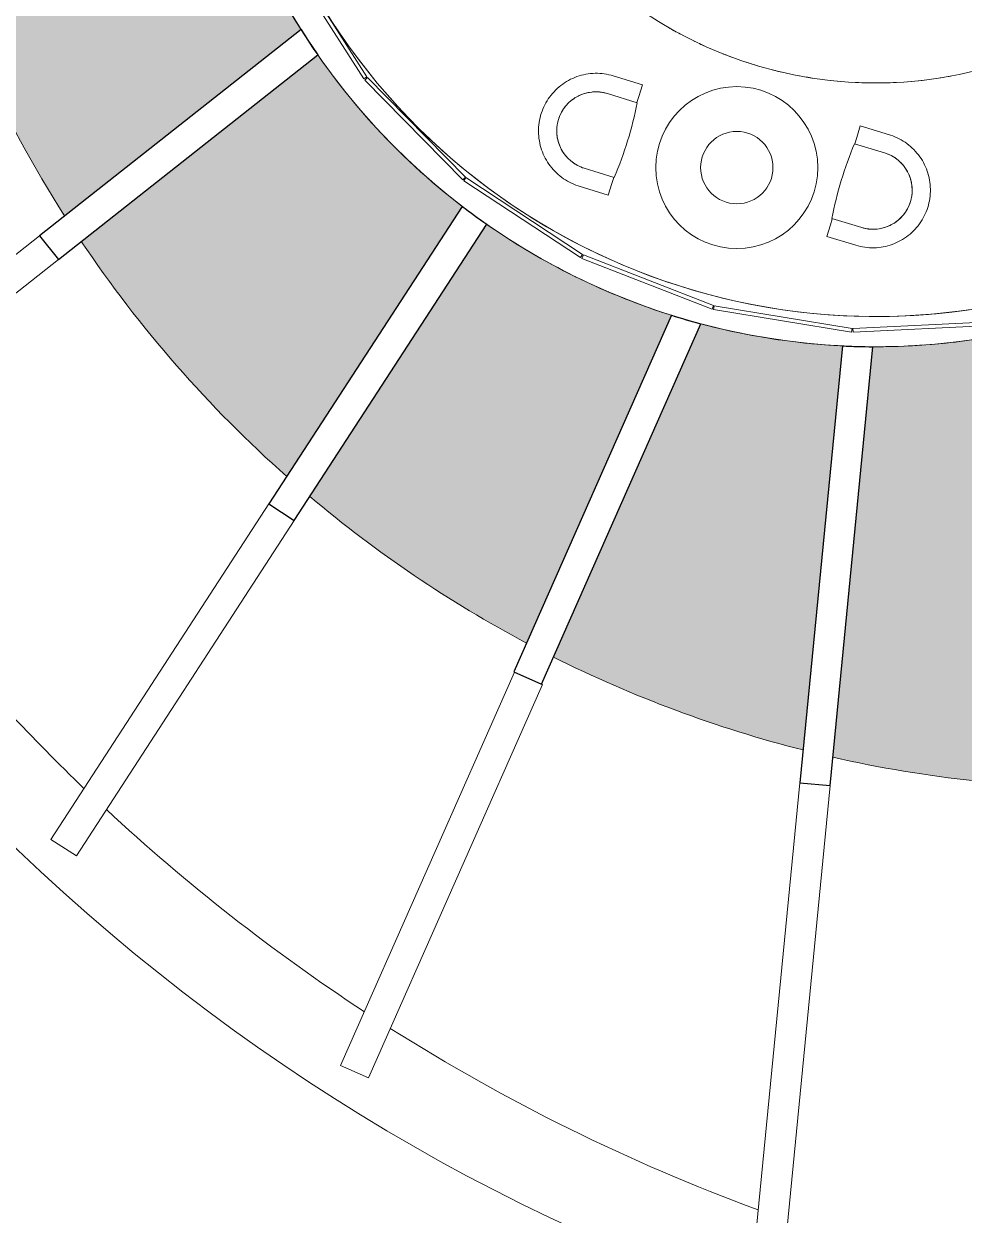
# Model space of a CAD drawing. Header units: metres. Extents: x -217 to -108, y -304 to -188.
# Drawn here: x -165.71 to -159.52, y -249.33 to -241.48 of the extents above; entities that cross this region are included whole.
import ezdxf

# ---------------------------------------------------------------- set-up
doc = ezdxf.new("R2010")
doc.units = ezdxf.units.M
for name, color, linetype, lineweight in [('A-FLOR', 192, 'Continuous', 9), ('A-FLOR-PATT', 8, 'Continuous', 9), ('A-GLAZ-CURT', 52, 'Continuous', 9), ('A-WALL', 113, 'Continuous', 9), ('I-FURN', 30, 'Continuous', 9), ('I-WALL', 2, 'Continuous', 9)]:
    doc.layers.add(name, color=color, linetype=linetype, lineweight=lineweight)

# ---------------------------------------------------------------- blocks, each defined once
blk = doc.blocks.new('Panel de sistema - Acristalado-456909-Nivel 3')
at = {"layer": 'A-GLAZ-CURT', "lineweight": 18}
for p, q in [((0.46, 0.0495), (-0.46, 0.0495)), ((-0.46, 0.0495), (-0.46, 0.0245)), ((-0.46, 0.0245), (0.46, 0.0245)), ((0.46, 0.0245), (0.46, 0.0495))]:
    blk.add_line(p, q, dxfattribs=at)
blk = doc.blocks.new('Panel de sistema - Acristalado-456907-Nivel 3')
at = {"layer": 'A-GLAZ-CURT', "lineweight": 18}
for p, q in [((0.4601, 0.0495), (-0.4601, 0.0495)), ((-0.4601, 0.0495), (-0.4601, 0.0245)), ((-0.4601, 0.0245), (0.4601, 0.0245)), ((0.4601, 0.0245), (0.4601, 0.0495))]:
    blk.add_line(p, q, dxfattribs=at)
blk = doc.blocks.new('Fauteuil - Fauteuil-521295-Nivel 3')
at = {"layer": 'I-FURN'}
for p, q in [((-0.3805, 0.1), (-0.3805, -0.1)), ((-0.2576, 0.103), (-0.2576, -0.103)), ((0.2576, -0.103), (0.2576, 0.103)), ((0.3805, -0.1), (0.3805, 0.1)), ((-0.3002, -0.1), (-0.3805, -0.1)), ((-0.2576, -0.1), (-0.3002, -0.1)), ((0.3002, -0.1), (0.2576, -0.1)), ((0.3805, -0.1), (0.3002, -0.1))]:
    blk.add_line(p, q, dxfattribs=at)
at = {"layer": 'I-FURN', "flags": 128}
blk.add_lwpolyline([(0.3805, 0.1), (0.3802, 0.1152), (0.3792, 0.1304), (0.3777, 0.1455), (0.3756, 0.1606), (0.3729, 0.1756), (0.3696, 0.1904), (0.3656, 0.2051), (0.3612, 0.2197), (0.3561, 0.234), (0.3504, 0.2482), (0.3442, 0.2621), (0.3375, 0.2757), (0.3302, 0.289), (0.3224, 0.3021), (0.314, 0.3148), (0.3052, 0.3272), (0.2958, 0.3392), (0.286, 0.3509), (0.2758, 0.3621), (0.2651, 0.3729), (0.2539, 0.3833), (0.2424, 0.3932), (0.2305, 0.4027), (0.2182, 0.4117), (0.2056, 0.4201), (0.1926, 0.4281), (0.1793, 0.4356), (0.1658, 0.4425), (0.1519, 0.4488), (0.1379, 0.4546), (0.1236, 0.4598), (0.1091, 0.4645), (0.0944, 0.4686), (0.0796, 0.472), (0.0647, 0.4749), (0.0496, 0.4772), (0.0345, 0.4789), (0.0193, 0.48), (0.0041, 0.4804), (-0.0111, 0.4803), (-0.0263, 0.4796), (-0.0415, 0.4782), (-0.0566, 0.4762), (-0.0716, 0.4737), (-0.0864, 0.4705), (-0.1012, 0.4668), (-0.1158, 0.4624), (-0.1302, 0.4575), (-0.1444, 0.452), (-0.1583, 0.446), (-0.172, 0.4393), (-0.1855, 0.4322), (-0.1986, 0.4245), (-0.2114, 0.4163), (-0.2239, 0.4076), (-0.236, 0.3984), (-0.2478, 0.3887), (-0.2591, 0.3786), (-0.2701, 0.368), (-0.2806, 0.357), (-0.2906, 0.3456), (-0.3002, 0.3337), (-0.3093, 0.3216), (-0.3179, 0.309), (-0.326, 0.2961), (-0.3336, 0.2829), (-0.3406, 0.2694), (-0.3472, 0.2557), (-0.3531, 0.2417), (-0.3585, 0.2275), (-0.3633, 0.213), (-0.3675, 0.1984), (-0.3712, 0.1836), (-0.3742, 0.1687), (-0.3767, 0.1537), (-0.3785, 0.1386), (-0.3797, 0.1234), (-0.3804, 0.1082), (-0.3805, 0.1)], dxfattribs=at)
at = {"layer": 'I-FURN'}
for centre, radius, start, end in [((0, 0.103), 0.2576, 360, 180), ((0, 2.4545), 2.5704, 264.24891, 275.75109)]:
    blk.add_arc(centre, radius, start, end, dxfattribs=at)
for points in [[(-0.1697, 0.2968), (-0.1572, 0.3077), (-0.1437, 0.3174), (-0.1294, 0.3257)], [(-0.126, 0.3277), (-0.1125, 0.3352), (-0.0983, 0.3416), (-0.0836, 0.3466)], [(-0.0161, 0.3601), (-0.0054, 0.3608), (0.0054, 0.3608), (0.0161, 0.3601)], [(0.0836, 0.3466), (0.0983, 0.3416), (0.1125, 0.3353), (0.126, 0.3277)], [(0.1294, 0.3257), (0.1437, 0.3174), (0.1572, 0.3077), (0.1696, 0.2968)], [(-0.2576, 0.103), (-0.2576, 0.1196), (-0.256, 0.1362), (-0.2528, 0.1526)]]:
    blk.add_open_spline(points, degree=3, dxfattribs=at)
for points, knots in [([(-0.0679, 0.3515), (-0.0603, 0.3536), (-0.0493, 0.356), (-0.0382, 0.3578), (-0.0347, 0.3583)], [-0.58438982, -0.58438982, -0.58438982, -0.58438982, -0.55555556, -0.54274598, -0.54274598, -0.54274598, -0.54274598]), ([(0.0347, 0.3583), (0.0381, 0.3578), (0.0493, 0.356), (0.0604, 0.3536), (0.0679, 0.3515)], [-0.45725405, -0.45725405, -0.45725405, -0.45725405, -0.44444444, -0.41561029, -0.41561029, -0.41561029, -0.41561029]), ([(-0.2309, 0.2173), (-0.2285, 0.222), (-0.2234, 0.2315), (-0.2177, 0.2408), (-0.2146, 0.2454)], [-0.85281777, -0.85281777, -0.85281777, -0.85281777, -0.83333333, -0.81250751, -0.81250751, -0.81250751, -0.81250751]), ([(-0.204, 0.2603), (-0.1974, 0.2688), (-0.1898, 0.2775), (-0.1816, 0.2857), (-0.181, 0.2863)], [-0.78988552, -0.78988552, -0.78988552, -0.78988552, -0.75, -0.74691992, -0.74691992, -0.74691992, -0.74691992]), ([(0.181, 0.2863), (0.1869, 0.2804), (0.1947, 0.2719), (0.202, 0.2629), (0.204, 0.2603)], [-0.25308008, -0.25308008, -0.25308008, -0.25308008, -0.22222222, -0.21011453, -0.21011453, -0.21011453, -0.21011453]), ([(0.2146, 0.2454), (0.2177, 0.2408), (0.2235, 0.2315), (0.2285, 0.2219), (0.2307, 0.2172)], [-0.18749258, -0.18749258, -0.18749258, -0.18749258, -0.16666667, -0.14718223, -0.14718223, -0.14718223, -0.14718223]), ([(-0.2492, 0.1681), (-0.2491, 0.1684), (-0.2462, 0.1795), (-0.2426, 0.1903), (-0.2384, 0.2005)], [-0.91817354, -0.91817354, -0.91817354, -0.91817354, -0.91666667, -0.87559459, -0.87559459, -0.87559459, -0.87559459]), ([(0.2384, 0.2005), (0.2398, 0.1972), (0.2438, 0.1866), (0.2476, 0.1757), (0.2496, 0.1681)], [-0.12440543, -0.12440543, -0.12440543, -0.12440543, -0.11111111, -0.08182656, -0.08182656, -0.08182656, -0.08182656]), ([(0.2528, 0.1526), (0.2531, 0.1508), (0.2561, 0.1345), (0.2576, 0.1179), (0.2576, 0.103)], [-0.06205664, -0.06205664, -0.06205664, -0.06205664, -0.05555556, 0, 0, 0, 0])]:
    blk.add_open_spline(points, degree=3, knots=knots, dxfattribs=at)
blk = doc.blocks.new('COALESSE_CIRCA_-_Round_Table_7629 - COALESSE_CIRCA_-_Round_Table_7629-1016699-Nivel 3')
at = {"layer": 'I-FURN'}
for radius, start, end in [(0.5334, 90, 270), (0.5334, 270, 90), (0.2381, 90, 270), (0.2381, 270, 90)]:
    blk.add_arc((0, 0), radius, start, end, dxfattribs=at)
blk = doc.blocks.new('Fauteuil - Fauteuil-V324-Nivel 3')
at = {"layer": 'I-FURN'}
for p, q in [((-0.3805, 0.1), (-0.3805, -0.1)), ((-0.2576, 0.103), (-0.2576, -0.103)), ((0.2576, -0.103), (0.2576, 0.103)), ((0.3805, -0.1), (0.3805, 0.1)), ((-0.3002, -0.1), (-0.3805, -0.1)), ((-0.2576, -0.1), (-0.3002, -0.1)), ((0.3002, -0.1), (0.2576, -0.1)), ((0.3805, -0.1), (0.3002, -0.1))]:
    blk.add_line(p, q, dxfattribs=at)
at = {"layer": 'I-FURN', "flags": 128}
blk.add_lwpolyline([(0.3805, 0.1), (0.3802, 0.1152), (0.3792, 0.1304), (0.3777, 0.1455), (0.3756, 0.1606), (0.3729, 0.1756), (0.3696, 0.1904), (0.3656, 0.2051), (0.3612, 0.2197), (0.3561, 0.234), (0.3504, 0.2482), (0.3442, 0.2621), (0.3375, 0.2757), (0.3302, 0.289), (0.3224, 0.3021), (0.314, 0.3148), (0.3052, 0.3272), (0.2958, 0.3392), (0.286, 0.3509), (0.2758, 0.3621), (0.2651, 0.3729), (0.2539, 0.3833), (0.2424, 0.3932), (0.2305, 0.4027), (0.2182, 0.4117), (0.2056, 0.4201), (0.1926, 0.4281), (0.1793, 0.4356), (0.1658, 0.4425), (0.1519, 0.4488), (0.1379, 0.4546), (0.1236, 0.4598), (0.1091, 0.4645), (0.0944, 0.4686), (0.0796, 0.472), (0.0647, 0.4749), (0.0496, 0.4772), (0.0345, 0.4789), (0.0193, 0.48), (0.0041, 0.4804), (-0.0111, 0.4803), (-0.0263, 0.4796), (-0.0415, 0.4782), (-0.0566, 0.4762), (-0.0716, 0.4737), (-0.0864, 0.4705), (-0.1012, 0.4668), (-0.1158, 0.4624), (-0.1302, 0.4575), (-0.1444, 0.452), (-0.1583, 0.446), (-0.172, 0.4393), (-0.1855, 0.4322), (-0.1986, 0.4245), (-0.2114, 0.4163), (-0.2239, 0.4076), (-0.236, 0.3984), (-0.2478, 0.3887), (-0.2591, 0.3786), (-0.2701, 0.368), (-0.2806, 0.357), (-0.2906, 0.3456), (-0.3002, 0.3337), (-0.3093, 0.3216), (-0.3179, 0.309), (-0.326, 0.2961), (-0.3336, 0.2829), (-0.3406, 0.2694), (-0.3472, 0.2557), (-0.3531, 0.2417), (-0.3585, 0.2275), (-0.3633, 0.213), (-0.3675, 0.1984), (-0.3712, 0.1836), (-0.3742, 0.1687), (-0.3767, 0.1537), (-0.3785, 0.1386), (-0.3797, 0.1234), (-0.3804, 0.1082), (-0.3805, 0.1)], dxfattribs=at)
at = {"layer": 'I-FURN'}
for centre, radius, start, end in [((0, 0.103), 0.2576, 360, 180), ((0, 2.4545), 2.5704, 264.24891, 275.75109)]:
    blk.add_arc(centre, radius, start, end, dxfattribs=at)
for points in [[(-0.1697, 0.2968), (-0.1572, 0.3077), (-0.1437, 0.3174), (-0.1294, 0.3257)], [(-0.126, 0.3277), (-0.1125, 0.3352), (-0.0983, 0.3416), (-0.0836, 0.3466)], [(-0.0161, 0.3601), (-0.0054, 0.3608), (0.0054, 0.3608), (0.0161, 0.3601)], [(0.0836, 0.3466), (0.0983, 0.3416), (0.1125, 0.3353), (0.126, 0.3277)], [(0.1294, 0.3257), (0.1437, 0.3174), (0.1572, 0.3077), (0.1696, 0.2968)], [(-0.2576, 0.103), (-0.2576, 0.1196), (-0.256, 0.1362), (-0.2528, 0.1526)]]:
    blk.add_open_spline(points, degree=3, dxfattribs=at)
for points, knots in [([(-0.0679, 0.3515), (-0.0603, 0.3536), (-0.0493, 0.356), (-0.0382, 0.3578), (-0.0347, 0.3583)], [-0.58438982, -0.58438982, -0.58438982, -0.58438982, -0.55555556, -0.54274598, -0.54274598, -0.54274598, -0.54274598]), ([(0.0347, 0.3583), (0.0381, 0.3578), (0.0493, 0.356), (0.0604, 0.3536), (0.0679, 0.3515)], [-0.45725405, -0.45725405, -0.45725405, -0.45725405, -0.44444444, -0.41561029, -0.41561029, -0.41561029, -0.41561029]), ([(-0.2309, 0.2173), (-0.2285, 0.222), (-0.2234, 0.2315), (-0.2177, 0.2408), (-0.2146, 0.2454)], [-0.85281777, -0.85281777, -0.85281777, -0.85281777, -0.83333333, -0.81250751, -0.81250751, -0.81250751, -0.81250751]), ([(-0.204, 0.2603), (-0.1974, 0.2688), (-0.1898, 0.2775), (-0.1816, 0.2857), (-0.181, 0.2863)], [-0.78988552, -0.78988552, -0.78988552, -0.78988552, -0.75, -0.74691992, -0.74691992, -0.74691992, -0.74691992]), ([(0.181, 0.2863), (0.1869, 0.2804), (0.1947, 0.2719), (0.202, 0.2629), (0.204, 0.2603)], [-0.25308008, -0.25308008, -0.25308008, -0.25308008, -0.22222222, -0.21011453, -0.21011453, -0.21011453, -0.21011453]), ([(0.2146, 0.2454), (0.2177, 0.2408), (0.2234, 0.2317), (0.2283, 0.2223), (0.2305, 0.2177)], [-0.18749258, -0.18749258, -0.18749258, -0.18749258, -0.16666667, -0.14784853, -0.14784853, -0.14784853, -0.14784853]), ([(-0.2492, 0.1681), (-0.2491, 0.1684), (-0.2462, 0.1795), (-0.2426, 0.1903), (-0.2384, 0.2005)], [-0.91817354, -0.91817354, -0.91817354, -0.91817354, -0.91666667, -0.87559459, -0.87559459, -0.87559459, -0.87559459]), ([(0.2384, 0.2005), (0.2398, 0.1972), (0.2438, 0.1866), (0.2476, 0.1757), (0.2496, 0.1681)], [-0.12440543, -0.12440543, -0.12440543, -0.12440543, -0.11111111, -0.08182656, -0.08182656, -0.08182656, -0.08182656]), ([(0.2528, 0.1526), (0.2531, 0.1508), (0.2561, 0.1345), (0.2576, 0.1179), (0.2576, 0.103)], [-0.06205664, -0.06205664, -0.06205664, -0.06205664, -0.05555556, 0, 0, 0, 0])]:
    blk.add_open_spline(points, degree=3, knots=knots, dxfattribs=at)

msp = doc.modelspace()

# ---------------------------------------------------------------- hatches: boundary and pattern name
at = {"layer": 'A-FLOR-PATT'}
h = msp.add_hatch(dxfattribs=at)
h.set_pattern_fill('FP_22', color=256, style=0, pattern_type=2)
h.set_pattern_definition([(0, (0, 0), (0.406, 0.102), [0.034, -0.271, 0.034, -0.271, -1.626]), (0, (0, 0), (0.406, 0.102), [-0.61, 0.034, -0.576, 0.034, -0.271, -0.711]), (0, (0, 0), (0.406, 0.102), [-1.524, 0.034, -0.17, 0.034, -0.474]), (120, (0.152, 0.051), (-0.29133459, 0.300606314), [0.034, -0.271, 0.034, -0.271, -1.626]), (120, (0.152, 0.051), (-0.29133459, 0.300606314), [-0.61, 0.034, -0.576, 0.034, -0.271, -0.711]), (120, (0.152, 0.051), (-0.29133459, 0.300606314), [-1.524, 0.034, -0.17, 0.034, -0.474]), (240, (0.203, 0.254), (-0.11466541, -0.402606314), [0.034, -0.271, 0.034, -0.271, -1.626]), (240, (0.203, 0.254), (-0.11466541, -0.402606314), [-0.61, 0.034, -0.576, 0.034, -0.271, -0.711]), (240, (0.203, 0.254), (-0.11466541, -0.402606314), [-1.524, 0.034, -0.17, 0.034, -0.474])])
h.paths.add_polyline_path([(-158.6075, -246.5198), (-158.5009, -246.5181), (-159.1906, -243.5179), (-159.1443, -243.5068), (-159.3159, -243.5421), (-159.552, -243.5778), (-159.7856, -243.6006), (-160.0278, -243.611), (-160.2223, -243.6102), (-160.1221, -243.6118), (-160.3849, -246.3149), (-160.2006, -246.3562), (-159.8851, -246.414), (-159.55, -246.4611), (-159.2483, -246.4921), (-158.9282, -246.5122), (-158.6295, -246.5193)], flags=0)
h.paths.add_polyline_path([(-158.2965, -246.5148), (-158.2867, -246.5147), (-157.9664, -246.4969), (-157.647, -246.4666), (-157.3291, -246.4236), (-157.0131, -246.3682), (-158.4081, -243.2785), (-158.6295, -243.3624), (-158.855, -243.4344), (-159.0166, -243.4778), (-158.9958, -243.4728), (-158.2965, -246.5147)], flags=0)
h.paths.add_polyline_path([(-160.5813, -246.2681), (-160.3225, -243.6064), (-160.3024, -243.6064), (-160.5155, -243.5922), (-160.7437, -243.5652), (-160.9701, -243.5266), (-161.1947, -243.4763), (-161.4105, -243.4159), (-161.3186, -243.4429), (-161.254, -243.461), (-162.2242, -245.6554), (-162.0241, -245.7538), (-161.7309, -245.8839), (-161.4226, -246.006), (-161.1302, -246.109), (-160.8237, -246.2036), (-160.6023, -246.2625)], flags=0)
h.paths.add_polyline_path([(-162.4022, -245.5634), (-161.4478, -243.4046), (-161.4478, -243.4039), (-161.6525, -243.3344), (-161.8668, -243.249), (-162.0818, -243.1498), (-162.2912, -243.0395), (-162.509, -242.9085), (-162.6642, -242.8053), (-163.8282, -244.5977), (-163.6349, -244.757), (-163.4012, -244.9362), (-163.1391, -245.1212), (-162.8699, -245.2957), (-162.5941, -245.4595), (-162.4865, -245.5178)], flags=0)
h.paths.add_polyline_path([(-163.9808, -244.4655), (-162.8258, -242.6869), (-162.7456, -242.747), (-162.6999, -242.7798), (-162.8805, -242.6442), (-163.062, -242.4923), (-163.2353, -242.331), (-163.3998, -242.1607), (-163.555, -241.982), (-163.7006, -241.7953), (-163.8329, -241.6061), (-163.7766, -241.6892), (-165.3334, -242.9176), (-165.1966, -243.117), (-165.0048, -243.3741), (-164.803, -243.6235), (-164.5915, -243.8648), (-164.3707, -244.0975), (-164.1409, -244.3213), (-164.0994, -244.3587)], flags=0)
h.paths.add_polyline_path([(-165.443, -242.7494), (-163.8873, -241.5218), (-163.8381, -241.5981), (-163.9682, -241.3873), (-164.0754, -241.1929), (-164.1785, -240.9797), (-164.2702, -240.7614), (-164.3502, -240.5384), (-164.4219, -240.2969), (-164.4618, -240.1369), (-164.4567, -240.1599), (-166.3841, -240.6784), (-166.3393, -240.8307), (-166.2367, -241.1346), (-166.1222, -241.4343), (-165.996, -241.7292), (-165.8582, -242.019), (-165.7092, -242.303), (-165.549, -242.581)], flags=0)
h.paths.add_polyline_path([(-166.4391, -240.4861), (-164.498, -239.964), (-164.4784, -240.0596), (-164.5181, -239.8487), (-164.5494, -239.6139), (-164.5683, -239.3778), (-164.5747, -239.141), (-164.5685, -238.9043), (-164.5516, -238.6863), (-164.5607, -238.7863), (-166.7162, -238.354), (-166.7134, -238.6235), (-166.6975, -238.9439), (-166.6689, -239.2635), (-166.6278, -239.5816), (-166.5742, -239.8979), (-166.5082, -240.2118)], flags=0)
h.paths.add_polyline_path([(-164.5486, -238.6595), (-164.5148, -238.4133), (-164.4707, -238.1827), (-164.4145, -237.9548), (-164.3466, -237.7304), (-164.267, -237.51), (-164.1719, -237.2856), (-164.0673, -237.0713), (-163.9617, -236.8796), (-163.8377, -236.68), (-163.7023, -236.4857), (-163.5828, -236.3313), (-163.6117, -236.367), (-165.833, -234.6931), (-165.9314, -234.8905), (-166.0632, -235.183), (-166.1833, -235.4804), (-166.2916, -235.7824), (-166.388, -236.0884), (-166.432, -236.2503), (-164.085, -237.1046), (-164.1447, -237.2265), (-164.1724, -237.2856), (-166.4829, -236.4446), (-166.5441, -236.7106), (-166.6037, -237.0258), (-166.6508, -237.3431), (-166.6854, -237.662), (-166.7074, -237.9821), (-166.7123, -238.1508), (-164.5403, -238.5864), (-164.5471, -238.6459)], flags=0)
h.paths.add_polyline_path([(-163.5544, -236.2961), (-163.3946, -236.1127), (-163.237, -235.9495), (-163.0638, -235.788), (-162.8822, -235.6359), (-162.7554, -235.5393), (-162.7882, -235.5633), (-164.6518, -232.963), (-164.7029, -233.0191), (-164.9093, -233.2646), (-165.106, -233.5181), (-165.2924, -233.7791), (-165.4685, -234.0473), (-165.6338, -234.3222), (-165.7389, -234.5136), (-163.4841, -236.2127), (-163.5488, -236.2891)], flags=0)
h.paths.add_polyline_path([(-162.6857, -235.4889), (-162.4962, -235.3616), (-162.2928, -235.2402), (-162.0865, -235.1312), (-163.5348, -231.9234), (-163.7853, -232.1238), (-164.0278, -232.3339), (-164.2618, -232.5533), (-164.4869, -232.7819), (-164.5142, -232.8118), (-162.6256, -235.4468)], flags=0)

# ---------------------------------------------------------------- linework, layer by layer
at = {"layer": 'A-FLOR'}
for p, q in [((-162.29, -243.0402), (-162.2912, -243.0395)), ((-162.0804, -243.1505), (-162.0818, -243.1498)), ((-161.8653, -243.2496), (-161.8668, -243.249))]:
    msp.add_line(p, q, dxfattribs=at)
for centre, radius, start, end in [((-160.1022, -239.1394), 2.7344, 127.72466, 292.16121), ((-158.5768, -238.3796), 8.1402, 196.40722, 212.47361), ((-158.5768, -238.3796), 8.1402, 213.88747, 228.39651), ((-160.1022, -239.1394), 4.4724, 249.79539, 252.74031), ((-160.1022, -239.1394), 4.4724, 254.31207, 255.86163), ((-160.1022, -239.1394), 4.4724, 257.3486, 258.89474), ((-160.1022, -239.1394), 4.4724, 260.38485, 261.92786), ((-160.1022, -239.1394), 4.4724, 263.42086, 264.97672), ((-160.1022, -239.1394), 4.4724, 275.56309, 277.11233), ((-160.1022, -239.1394), 4.4724, 266.45666, 267.85177), ((-160.1022, -239.1394), 4.4724, 269.49228, 271.04452), ((-160.1022, -239.1394), 4.4724, 272.52775, 274.07843), ((-158.5768, -238.3796), 8.1402, 229.81812, 241.96468), ((-156.4601, -237.3009), 12.7853, 219.8148, 226.15525), ((-158.5768, -238.3796), 8.1402, 243.37538, 255.74301), ((-156.482, -237.2632), 13.3927, 219.99857, 275.89972), ((-158.5768, -238.3796), 8.1402, 257.16443, 270.53431), ((-156.4601, -237.3009), 12.7853, 227.06745, 236.75191), ((-156.4601, -237.3009), 12.7853, 237.66025, 249.79384)]:
    msp.add_arc(centre, radius, start, end, dxfattribs=at)
at = {"layer": 'A-WALL', "lineweight": 25}
for p, q in [((-163.8873, -241.5218), (-165.6093, -242.8806)), ((-165.4854, -243.0376), (-163.7766, -241.6892)), ((-162.8258, -242.6869), (-164.0994, -244.6481)), ((-163.9317, -244.757), (-162.6642, -242.8053)), ((-165.6093, -242.8806), (-165.4854, -243.0376)), ((-161.4478, -243.4046), (-162.4865, -245.7541)), ((-162.3036, -245.8349), (-161.254, -243.461)), ((-160.3225, -243.6064), (-160.6023, -246.4847)), ((-160.4033, -246.5041), (-160.1221, -243.6118)), ((-164.0994, -244.6481), (-163.9317, -244.757)), ((-162.4865, -245.7541), (-162.3036, -245.8349)), ((-160.6023, -246.4847), (-160.4033, -246.5041))]:
    msp.add_line(p, q, dxfattribs=at)
at = {"layer": 'A-WALL'}
for p, q in [((-167.4087, -244.3006), (-165.6093, -242.8806)), ((-165.4854, -243.0376), (-167.2848, -244.4576)), ((-165.4854, -243.0376), (-165.4854, -243.0376)), ((-165.5345, -246.8579), (-164.0994, -244.6481)), ((-163.9317, -244.757), (-165.3667, -246.9669)), ((-163.6267, -248.3486), (-162.4807, -245.7566)), ((-162.2978, -245.8375), (-163.4438, -248.4295)), ((-162.3036, -245.8349), (-162.2978, -245.8375)), ((-160.9194, -249.7462), (-160.6023, -246.4847)), ((-160.4033, -246.5041), (-160.7203, -249.7655)), ((-165.3667, -246.9669), (-165.5345, -246.8579)), ((-163.4438, -248.4295), (-163.6267, -248.3486))]:
    msp.add_line(p, q, dxfattribs=at)
for radius, start, end in [(4.2724, 116.38603, 292.21126), (4.2724, 122.90905, 292.21126), (4.4724, 191.92366, 292.30464), (4.4724, 192.27521, 213.35778), (4.4724, 213.42302, 234.50654), (4.4724, 234.74726, 252.76014), (4.4724, 252.99033, 267.88613), (4.4724, 268.13418, 283.1561)]:
    msp.add_arc((-160.1022, -239.1394), radius, start, end, dxfattribs=at)
at = {"layer": 'A-WALL', "lineweight": 25}
for start, end in [(212.18678, 214.75822), (232.48561, 235.05209), (252.49159, 255.07692), (267.17726, 269.74596)]:
    msp.add_arc((-160.1022, -239.1394), 4.4724, start, end, dxfattribs=at)
at = {"layer": 'I-WALL'}
for start, end in [(240.0611, 241.91469), (243.93139, 245.78002), (247.80268, 249.64529), (251.67525, 253.51053), (255.5495, 257.37573), (259.42604, 261.24089), (263.30576, 265.10603), (274.98535, 276.70125), (278.91126, 280.56628), (267.19015, 268.97113), (271.08174, 272.8362)]:
    msp.add_arc((-160.1022, -239.1394), 2.7344, start, end, dxfattribs=at)

# ---------------------------------------------------------------- block references
at = {"layer": 'A-GLAZ-CURT'}
for name, p, rotation in [('Panel de sistema - Acristalado-456907-Nivel 3', (-163.6795, -241.4326), 122.4601654411275), ('Panel de sistema - Acristalado-456909-Nivel 3', (-163.11, -242.1487), 134.525525683055), ('Panel de sistema - Acristalado-456907-Nivel 3', (-162.4034, -242.73), 146.5908859249814), ('Panel de sistema - Acristalado-456909-Nivel 3', (-161.5909, -243.1508), 158.6562461669099), ('Panel de sistema - Acristalado-456907-Nivel 3', (-160.7084, -243.3924), 170.7216064088341), ('Panel de sistema - Acristalado-456909-Nivel 3', (-159.7948, -243.4442), 182.7869666507615)]:
    msp.add_blockref(name, p, dxfattribs=dict(at, rotation=rotation))
at = {"layer": 'I-FURN'}
for name, p, rotation in [('Fauteuil - Fauteuil-V324-Nivel 3', (-161.8474, -242.2202), 72.8641135099893), ('Fauteuil - Fauteuil-521295-Nivel 3', (-160.2189, -242.5506), 253.1488086355334)]:
    msp.add_blockref(name, p, dxfattribs=dict(at, rotation=rotation))
msp.add_blockref('COALESSE_CIRCA_-_Round_Table_7629 - COALESSE_CIRCA_-_Round_Table_7629-1016699-Nivel 3', (-161.0176, -242.4316), dxfattribs=at)

doc.saveas('drawing.dxf')
